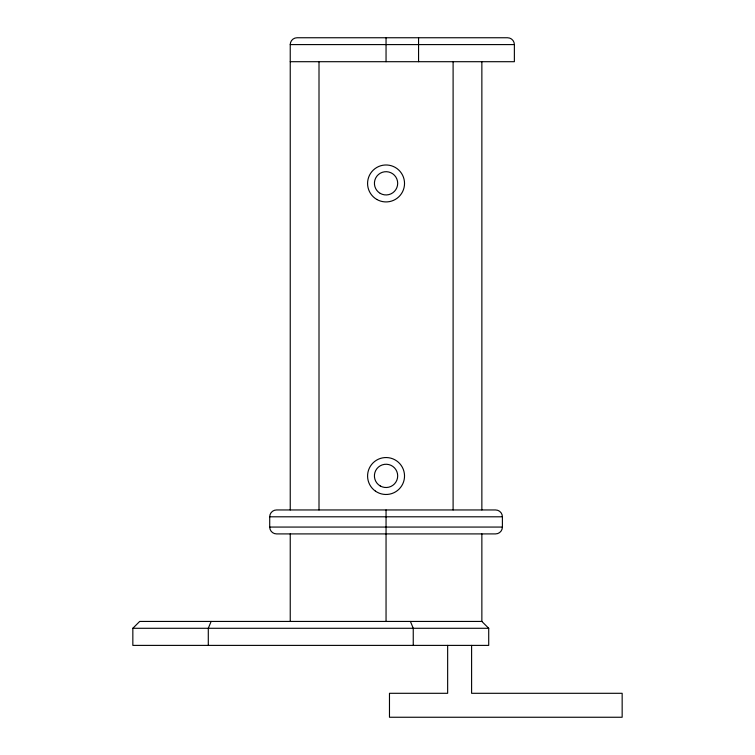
<?xml version="1.0" encoding="UTF-8"?>
<svg xmlns="http://www.w3.org/2000/svg" width="755" height="755" viewBox="0 0 755 755"><rect width="100%" height="100%" fill="white"/><g stroke="black" fill="none" stroke-linecap="round" stroke-linejoin="round"><path stroke-width="1.13" d="M211.136 621.441L208.295 628.283L208.295 645.393M132.842 628.283L139.684 621.441L481.86 621.441L488.712 628.283L488.712 645.393L132.842 645.393L132.842 628.283L488.712 628.283M290.241 509.955L290.241 44.592L514.372 44.592L514.372 61.702L290.241 61.702M269.714 516.798L502.396 516.798L502.396 527.066A6.842 6.842 0 0 1 495.554 533.908L276.557 533.908A6.842 6.842 0 0 1 269.714 527.066L269.714 516.798A6.842 6.842 0 0 1 276.557 509.955L495.554 509.955A6.842 6.842 0 0 1 502.396 516.798M269.714 527.066L502.396 527.066M410.418 621.441L413.249 628.283L413.249 645.393M481.86 61.702L481.86 509.955M481.86 533.908L481.86 621.441M471.601 645.393L471.601 693.298L622.158 693.298L622.158 717.25L389.476 717.25L389.476 693.298L447.649 693.298L447.649 645.393M453.104 61.702L453.104 509.955M418.563 37.75L418.563 61.702M386.05 37.75L386.05 61.702M386.05 509.955L386.05 621.441M319.006 61.702L319.006 509.955M290.241 533.908L290.241 621.441M290.241 44.592A6.842 6.842 0 0 1 297.083 37.75L507.53 37.75A6.842 6.842 0 0 1 514.372 44.592M380.237 193.393A11.636 11.636 0 0 0 397.687 183.314A11.636 11.636 0 0 0 380.237 173.244A11.636 11.636 0 0 0 380.237 193.393M380.237 485.956A11.636 11.636 0 0 0 397.687 475.877A11.636 11.636 0 0 0 380.237 465.797A11.636 11.636 0 0 0 380.237 485.956M375.414 491.118A18.479 18.479 0 0 0 404.454 477.679A18.479 18.479 0 0 0 378.293 459.248A18.479 18.479 0 0 0 375.414 491.118M376.811 199.452A18.479 18.479 0 0 0 404.529 183.456A18.479 18.479 0 0 0 376.811 167.45A18.479 18.479 0 0 0 376.811 199.452"/></g></svg>
